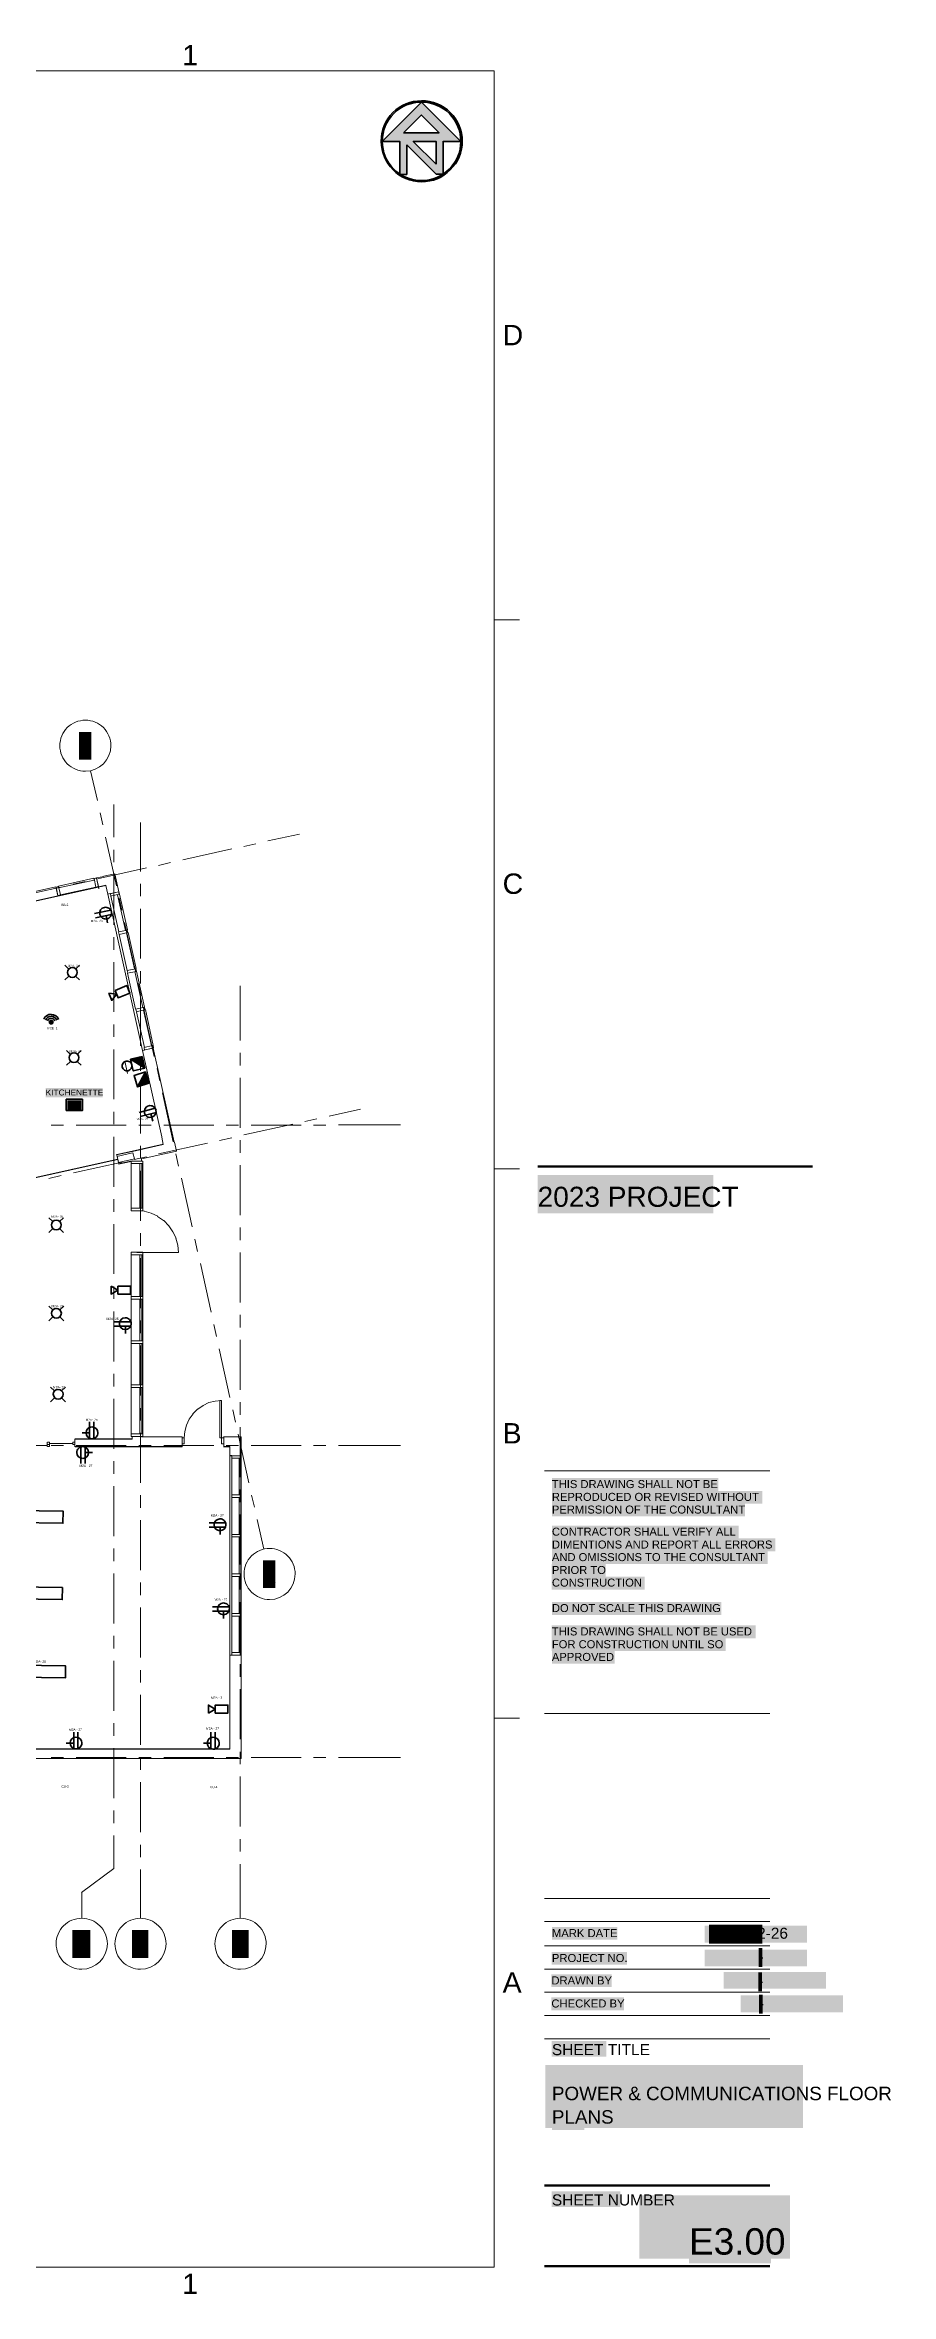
# Model space of a CAD drawing. Header units: millimetres. Extents: x 0.7 to 36.3, y 0.7 to 47.9.
# Drawn here: x 27.87 to 36.33, y 0.74 to 23.25 of the extents above; entities that cross this region are included whole.
import ezdxf

# ---------------------------------------------------------------- set-up
doc = ezdxf.new("R2010")
doc.units = ezdxf.units.MM
doc.header["$LTSCALE"] = 0.007
doc.layers.add('PDF2_Geometry', color=7, linetype='Continuous')
doc.layers.add('PDF_Text', color=7, linetype='Continuous')
for name, color, linetype, true_color in [('PDF2_Solid Fills', 7, 'Continuous', 0x7f7f7f), ('PDF_Geometry', 7, 'Continuous', 0x777777), ('PDF_Solid Fills', 7, 'Continuous', 0xffffff)]:
    doc.layers.add(name, color=color, linetype=linetype, true_color=true_color)
doc.styles.add('PDF Arial', font='arial.ttf')
doc.styles.add('PDF GillSansMT', font='arial.ttf')
doc.styles.add('PDF GillSansMTCondensed', font='arial.ttf')

msp = doc.modelspace()

# ---------------------------------------------------------------- hatches: boundary and pattern name
at = {"layer": 'PDF2_Solid Fills', "transparency": 33554559}
for points in [[(28.866, 13.011), (28.726, 13.099), (28.84, 13.125)], [(28.87, 12.971), (28.794, 12.825), (28.795, 12.823), (28.908, 12.859)]]:
    msp.add_hatch(color=256, dxfattribs=at).paths.add_polyline_path(points)
at = {"layer": 'PDF_Solid Fills', "true_color": 0x7f7f7f, "transparency": 33554559}
h = msp.add_hatch(color=8, dxfattribs=at)
h.paths.add_polyline_path([(32.024, 22.289), (32.025, 22.288), (32.025, 22.288), (32.025, 22.289)])
h.paths.add_polyline_path([(31.245, 22.288), (31.245, 22.289), (31.249, 22.291), (31.254, 22.292), (31.257, 22.294), (31.262, 22.296), (31.265, 22.297), (31.27, 22.299), (31.277, 22.302), (31.282, 22.304), (31.285, 22.306), (31.29, 22.307), (31.294, 22.309), (31.299, 22.311), (31.305, 22.314), (31.31, 22.316), (31.314, 22.317), (31.319, 22.319), (31.322, 22.321), (31.327, 22.322), (31.334, 22.326), (31.339, 22.327), (31.342, 22.329), (31.347, 22.331), (31.35, 22.332), (31.355, 22.334), (31.359, 22.336), (31.364, 22.337), (31.37, 22.341), (31.375, 22.342), (31.379, 22.344), (31.384, 22.346), (31.387, 22.347), (31.392, 22.349), (31.399, 22.352), (31.404, 22.354), (31.407, 22.356), (31.412, 22.357), (31.415, 22.359), (31.42, 22.361), (31.427, 22.364), (31.432, 22.366), (31.435, 22.367), (31.44, 22.369), (31.444, 22.371), (31.449, 22.372), (31.455, 22.376), (31.632, 22.552), (31.635, 22.552), (31.812, 22.376), (31.817, 22.374), (31.82, 22.372), (31.825, 22.371), (31.829, 22.369), (31.834, 22.367), (31.837, 22.366), (31.842, 22.364), (31.849, 22.361), (31.854, 22.359), (31.857, 22.357), (31.862, 22.356), (31.865, 22.354), (31.87, 22.352), (31.877, 22.349), (31.882, 22.347), (31.885, 22.346), (31.89, 22.344), (31.894, 22.342), (31.899, 22.341), (31.905, 22.337), (31.91, 22.336), (31.914, 22.334), (31.919, 22.332), (31.922, 22.331), (31.927, 22.329), (31.93, 22.327), (31.935, 22.326), (31.942, 22.322), (31.947, 22.321), (31.95, 22.319), (31.955, 22.317), (31.959, 22.316), (31.964, 22.314), (31.97, 22.311), (31.975, 22.309), (31.979, 22.307), (31.984, 22.306), (31.987, 22.304), (31.992, 22.302), (31.999, 22.299), (32.004, 22.297), (32.007, 22.296), (32.012, 22.294), (32.015, 22.292), (32.02, 22.291), (32.024, 22.289), (32.024, 22.291), (31.635, 22.679), (31.632, 22.679), (31.243, 22.29), (31.243, 22.289), (31.244, 22.288)])
for points in [[(31.245, 22.289), (31.243, 22.288), (31.243, 22.287), (31.28, 22.287), (32.027, 22.287), (32.027, 22.287), (32.02, 22.291), (32.015, 22.292), (32.012, 22.294), (32.007, 22.296), (32.004, 22.297), (31.999, 22.299), (31.992, 22.302), (31.987, 22.304), (31.984, 22.306), (31.979, 22.307), (31.975, 22.309), (31.97, 22.311), (31.964, 22.314), (31.959, 22.316), (31.955, 22.317), (31.95, 22.319), (31.947, 22.321), (31.942, 22.322), (31.935, 22.326), (31.93, 22.327), (31.927, 22.329), (31.922, 22.331), (31.919, 22.332), (31.914, 22.334), (31.91, 22.336), (31.905, 22.337), (31.899, 22.341), (31.894, 22.342), (31.89, 22.344), (31.885, 22.346), (31.882, 22.347), (31.877, 22.349), (31.87, 22.352), (31.865, 22.354), (31.862, 22.356), (31.857, 22.357), (31.854, 22.359), (31.849, 22.361), (31.842, 22.364), (31.837, 22.366), (31.834, 22.367), (31.829, 22.369), (31.825, 22.371), (31.82, 22.372), (31.817, 22.374), (31.452, 22.374), (31.449, 22.372), (31.444, 22.371), (31.44, 22.369), (31.435, 22.367), (31.432, 22.366), (31.427, 22.364), (31.42, 22.361), (31.415, 22.359), (31.412, 22.357), (31.407, 22.356), (31.404, 22.354), (31.399, 22.352), (31.392, 22.349), (31.387, 22.347), (31.384, 22.346), (31.379, 22.344), (31.375, 22.342), (31.37, 22.341), (31.364, 22.337), (31.359, 22.336), (31.355, 22.334), (31.35, 22.332), (31.347, 22.331), (31.342, 22.329), (31.339, 22.327), (31.334, 22.326), (31.327, 22.322), (31.322, 22.321), (31.319, 22.319), (31.314, 22.317), (31.31, 22.316), (31.305, 22.314), (31.299, 22.311), (31.294, 22.309), (31.29, 22.307), (31.285, 22.306), (31.282, 22.304), (31.277, 22.302), (31.27, 22.299), (31.265, 22.297), (31.262, 22.296), (31.257, 22.294), (31.254, 22.292), (31.249, 22.291)], [(31.554, 22.286), (31.42, 22.286), (31.42, 21.959), (31.487, 21.959), (31.487, 22.251), (31.489, 22.251), (31.78, 21.959), (31.85, 21.959), (31.85, 22.286), (31.78, 22.286), (31.779, 22.059), (31.779, 22.061)]]:
    msp.add_hatch(color=8, dxfattribs=at).paths.add_polyline_path(points)
at = {"layer": 'PDF_Solid Fills', "transparency": 33554559}
msp.add_hatch(color=7, dxfattribs=at).paths.add_polyline_path([(27.947, 13.479), (27.939, 13.487), (27.92, 13.487), (27.912, 13.477), (27.915, 13.46), (27.934, 13.455), (27.945, 13.462)])

# ---------------------------------------------------------------- linework, layer by layer
at = {"layer": 'PDF2_Geometry', "lineweight": 35}
for points in [[(28.364, 14.558), (28.526, 14.592)], [(28.373, 14.516), (28.534, 14.549)], [(28.495, 14.466), (28.48, 14.538)], [(28.724, 13.099), (28.866, 13.01), (28.751, 12.983), (28.724, 13.099), (28.84, 13.125), (28.866, 13.01)], [(28.795, 12.823), (28.872, 12.972), (28.759, 12.936), (28.795, 12.823), (28.908, 12.859), (28.872, 12.972)], [(28.81, 12.567), (28.97, 12.608)], [(28.821, 12.525), (28.981, 12.566)], [(28.946, 12.481), (28.928, 12.552)], [(28.563, 10.471), (28.727, 10.471)], [(28.563, 10.428), (28.727, 10.428)], [(28.672, 10.355), (28.672, 10.428)], [(28.314, 9.469), (28.314, 9.304)], [(28.357, 9.469), (28.357, 9.304)], [(28.24, 9.359), (28.314, 9.359)], [(28.225, 9.054), (28.225, 9.219)], [(28.269, 9.054), (28.269, 9.219)], [(28.342, 9.164), (28.269, 9.164)], [(29.511, 8.458), (29.676, 8.458)], [(29.511, 8.415), (29.676, 8.415)], [(29.621, 8.342), (29.621, 8.415)], [(29.545, 7.617), (29.71, 7.617)], [(29.545, 7.574), (29.71, 7.574)], [(29.655, 7.5), (29.655, 7.574)], [(28.155, 6.363), (28.155, 6.198)], [(28.198, 6.363), (28.198, 6.198)], [(29.527, 6.362), (29.527, 6.197)], [(29.571, 6.362), (29.571, 6.197)], [(28.081, 6.253), (28.155, 6.253)], [(29.454, 6.252), (29.527, 6.252)]]:
    msp.add_lwpolyline(points, dxfattribs=at)
for points in [[(28.506, 13.762), (28.584, 13.751), (28.536, 13.688)], [(28.569, 13.788), (28.599, 13.714), (28.717, 13.762), (28.686, 13.836)], [(28.84, 13.125), (28.866, 13.01), (28.724, 13.099)], [(28.908, 12.859), (28.872, 12.972), (28.795, 12.823)], [(28.53, 10.829), (28.598, 10.789), (28.53, 10.749)], [(28.598, 10.829), (28.598, 10.749), (28.725, 10.749), (28.725, 10.829)], [(27.57, 8.581), (28.05, 8.574), (28.048, 8.454), (27.568, 8.461)], [(27.563, 7.819), (28.043, 7.811), (28.041, 7.691), (27.561, 7.699)], [(27.594, 7.034), (28.074, 7.026), (28.072, 6.906), (27.592, 6.914)], [(29.504, 6.554), (29.572, 6.594), (29.504, 6.634)], [(29.572, 6.554), (29.572, 6.634), (29.699, 6.634), (29.699, 6.554)]]:
    msp.add_lwpolyline(points, close=True, dxfattribs=at)
for centre, radius, start, end in [((28.474, 14.561), 0.0597, 11.3597, 101.8392), ((28.69, 13.033), 0.0484, 12.9391, 102.8569), ((28.921, 12.575), 0.0597, 14.2243, 104.7038), ((28.671, 10.451), 0.0597, 359.7603, 90.2397), ((28.337, 9.36), 0.0597, 269.7238, 0.2032), ((28.245, 9.162), 0.0597, 89.7603, 180.2397), ((29.619, 8.439), 0.0597, 359.7603, 90.2397), ((29.654, 7.597), 0.0597, 359.7603, 90.2397), ((28.178, 6.255), 0.0597, 269.7603, 0.2397), ((29.551, 6.253), 0.0597, 269.7603, 0.2397)]:
    msp.add_arc(centre, radius, start, end, dxfattribs=at)
for points in [[(28.417, 14.549), (28.41, 14.581), (28.429, 14.613), (28.462, 14.619)], [(28.486, 14.503), (28.453, 14.497), (28.424, 14.516), (28.417, 14.549)], [(28.533, 14.573), (28.54, 14.54), (28.519, 14.51), (28.486, 14.503)], [(28.679, 13.08), (28.653, 13.074), (28.635, 13.047), (28.641, 13.021)], [(28.641, 13.021), (28.647, 12.995), (28.675, 12.978), (28.701, 12.984)], [(28.701, 12.984), (28.727, 12.99), (28.743, 13.017), (28.737, 13.043)], [(28.864, 12.56), (28.856, 12.592), (28.873, 12.624), (28.905, 12.632)], [(28.935, 12.518), (28.903, 12.509), (28.872, 12.527), (28.864, 12.56)], [(28.978, 12.589), (28.987, 12.557), (28.967, 12.526), (28.935, 12.518)], [(28.612, 10.451), (28.612, 10.485), (28.637, 10.511), (28.671, 10.511)], [(28.671, 10.393), (28.637, 10.393), (28.612, 10.418), (28.612, 10.451)], [(28.731, 10.451), (28.731, 10.418), (28.704, 10.393), (28.671, 10.393)], [(28.279, 9.36), (28.279, 9.394), (28.304, 9.419), (28.337, 9.419)], [(28.337, 9.3), (28.304, 9.3), (28.279, 9.327), (28.279, 9.36)], [(28.337, 9.419), (28.37, 9.419), (28.397, 9.394), (28.397, 9.36)], [(28.245, 9.104), (28.212, 9.104), (28.185, 9.129), (28.185, 9.162)], [(28.245, 9.222), (28.279, 9.222), (28.304, 9.195), (28.304, 9.162)], [(28.304, 9.162), (28.304, 9.129), (28.279, 9.104), (28.245, 9.104)], [(29.561, 8.438), (29.561, 8.472), (29.586, 8.498), (29.619, 8.498)], [(29.619, 8.38), (29.586, 8.38), (29.561, 8.405), (29.561, 8.438)], [(29.679, 8.438), (29.679, 8.405), (29.652, 8.38), (29.619, 8.38)], [(29.595, 7.597), (29.595, 7.63), (29.62, 7.657), (29.653, 7.657)], [(29.653, 7.539), (29.62, 7.539), (29.595, 7.564), (29.595, 7.597)], [(29.713, 7.597), (29.713, 7.564), (29.687, 7.539), (29.653, 7.539)], [(28.12, 6.255), (28.12, 6.288), (28.145, 6.313), (28.178, 6.313)], [(28.178, 6.313), (28.211, 6.313), (28.238, 6.288), (28.238, 6.255)], [(29.492, 6.254), (29.492, 6.287), (29.517, 6.312), (29.551, 6.312)], [(29.551, 6.312), (29.584, 6.312), (29.611, 6.287), (29.611, 6.254)], [(28.178, 6.195), (28.145, 6.195), (28.12, 6.222), (28.12, 6.255)], [(29.551, 6.194), (29.517, 6.194), (29.492, 6.22), (29.492, 6.254)]]:
    msp.add_open_spline(points, degree=3, dxfattribs=at)
at = {"layer": 'PDF_Geometry', "color": 7, "lineweight": 9}
msp.add_lwpolyline([(32.364, 1.008), (1.135, 1.008), (32.364, 1.008), (32.364, 22.993), (1.135, 22.993), (32.364, 22.993)], close=True, dxfattribs=at)
at = {"layer": 'PDF_Geometry', "color": 7, "lineweight": 35}
msp.add_lwpolyline([(31.636, 22.693, 0.415231), (31.232, 22.288, 0.413591), (31.636, 21.883, 0.414321), (32.043, 22.288, 0.415958)], format="xyb", close=True, dxfattribs=at)
msp.add_lwpolyline([(31.243, 22.287, 0.414626), (31.636, 21.894, 0.413127), (32.029, 22.287, 0.41471), (31.636, 22.68), (31.243, 22.287, -0.416207), (31.636, 22.681), (32.029, 22.287), (31.853, 22.287)], format="xyb", dxfattribs=at)
for points in [[(31.455, 22.374), (31.812, 22.374), (31.633, 22.552)], [(31.636, 22.554), (31.457, 22.375)], [(31.783, 21.959), (31.853, 21.959), (31.853, 22.288)], [(31.241, 22.286), (31.418, 22.286), (31.418, 21.958)], [(31.417, 21.957), (31.487, 21.957), (31.487, 22.251)], [(31.487, 22.251), (31.781, 21.958)], [(28.08, 12.698), (28.243, 12.698), (28.243, 12.585), (28.08, 12.585)], [(28.081, 12.585), (28.081, 12.699)]]:
    msp.add_lwpolyline(points, dxfattribs=at)
msp.add_lwpolyline([(31.781, 22.058), (31.552, 22.286), (31.781, 22.286)], close=True, dxfattribs=at)
at = {"layer": 'PDF_Geometry', "color": 7, "lineweight": 9}
for points in [[(32.367, 17.498), (32.617, 17.498)], [(32.367, 12.002), (32.617, 12.002)], [(32.865, 8.978), (35.121, 8.978)], [(32.865, 6.55), (35.121, 6.55)], [(32.367, 6.505), (32.617, 6.505)], [(32.865, 4.698), (35.121, 4.698)], [(32.865, 4.467), (35.121, 4.467)], [(32.865, 4.223), (35.121, 4.223)], [(32.865, 3.992), (35.121, 3.992)], [(32.865, 3.76), (35.121, 3.76)], [(32.865, 3.528), (35.121, 3.528)], [(32.866, 3.293), (35.121, 3.293)]]:
    msp.add_lwpolyline(points, dxfattribs=at)
at = {"layer": 'PDF_Geometry', "lineweight": 9}
for points in [[(28.272, 16.493, 0.416799), (28.017, 16.238, 0.415452), (28.272, 15.982, 0.412883), (28.527, 16.238, 0.414227)], [(30.115, 8.202, 0.416658), (29.86, 7.947, 0.415315), (30.115, 7.69, 0.414084), (30.371, 7.947, 0.415408)], [(28.235, 4.5, 0.416782), (27.98, 4.245, 0.414331), (28.235, 3.99, 0.412791), (28.492, 4.245, 0.415241)], [(28.823, 4.5, 0.416707), (28.568, 4.245, 0.414243), (28.823, 3.99, 0.412789), (29.079, 4.245, 0.415251)], [(29.824, 4.5, 0.416711), (29.569, 4.245, 0.414283), (29.824, 3.99, 0.412927), (30.081, 4.245, 0.415352)]]:
    msp.add_lwpolyline(points, format="xyb", close=True, dxfattribs=at)
for points in [[(28.392, 15.688), (28.325, 15.986)], [(28.447, 15.444), (28.42, 15.567)], [(28.558, 15.321), (28.558, 15.65)], [(28.582, 14.835), (28.474, 15.322)], [(28.824, 14.98), (28.824, 15.469)], [(30.099, 15.285), (30.413, 15.353)], [(28.558, 15.071), (28.558, 15.196)], [(29.247, 15.095), (29.736, 15.204)], [(29.856, 15.23), (29.977, 15.256)], [(28.149, 14.851), (28.271, 14.878)], [(28.36, 14.909), (28.385, 14.914), (28.385, 14.913)], [(28.394, 14.905), (28.882, 15.014)], [(28.558, 14.446), (28.558, 14.946)], [(29.003, 15.04), (29.124, 15.068)], [(26.206, 14.336), (28.478, 14.841), (28.478, 14.839), (26.206, 14.334), (28.478, 14.839)], [(28.478, 14.837), (26.208, 14.334)], [(27.539, 14.714), (28.026, 14.823)], [(27.976, 14.823), (28.002, 14.828)], [(27.977, 14.821), (27.976, 14.823)], [(28.402, 14.828), (28.402, 14.823), (27.996, 14.733)], [(27.998, 14.734), (27.998, 14.739)], [(28.495, 14.752), (28.52, 14.757)], [(28.844, 13.187), (28.496, 14.752)], [(28.603, 14.775), (28.606, 14.776)], [(28.608, 14.777), (28.613, 14.751)], [(28.637, 14.59), (28.61, 14.712)], [(28.824, 14.73), (28.824, 14.855)], [(28.772, 13.98), (28.663, 14.468)], [(28.824, 14.107), (28.824, 14.605)], [(28.558, 14.196), (28.558, 14.321)], [(28.691, 14.391), (28.696, 14.366)], [(28.558, 13.573), (28.558, 14.071)], [(28.776, 14.006), (28.782, 13.981)], [(28.824, 13.857), (28.824, 13.982)], [(28.827, 13.737), (28.8, 13.859)], [(29.822, 13.288), (29.822, 13.833)], [(28.824, 13.232), (28.824, 13.732)], [(28.962, 13.127), (28.853, 13.615)], [(28.864, 13.62), (28.869, 13.595)], [(28.558, 13.323), (28.558, 13.448)], [(28.558, 12.698), (28.558, 13.198)], [(28.695, 12.957), (28.667, 13.079)], [(28.824, 12.982), (28.824, 13.107)], [(28.865, 13.191), (28.842, 13.186)], [(28.95, 13.237), (28.955, 13.212), (28.953, 13.211)], [(29.822, 13.038), (29.822, 13.163)], [(28.824, 12.357), (28.824, 12.857)], [(29.017, 12.884), (28.989, 13.005)], [(29.822, 12.414), (29.822, 12.913)], [(29.152, 12.273), (29.043, 12.762)], [(27.93, 12.439), (28.053, 12.439)], [(28.179, 12.439), (28.679, 12.439)], [(28.558, 12.448), (28.558, 12.573)], [(28.806, 12.44), (28.931, 12.44)], [(29.056, 12.44), (29.556, 12.44)], [(29.68, 12.44), (29.805, 12.44)], [(29.859, 12.342), (30.347, 12.45)], [(29.93, 12.44), (30.43, 12.44)], [(30.467, 12.476), (30.589, 12.503)], [(30.554, 12.44), (30.679, 12.44)], [(30.711, 12.53), (31.024, 12.6)], [(30.805, 12.441), (31.425, 12.441)], [(28.558, 11.823), (28.558, 12.323)], [(28.584, 12.141), (28.741, 12.176)], [(28.586, 12.145), (28.741, 12.179)], [(29.052, 12.248), (28.74, 12.178)], [(28.741, 12.178), (28.741, 12.178)], [(28.741, 12.178), (28.741, 12.178)], [(28.741, 12.178), (28.741, 12.178)], [(28.741, 12.178), (28.741, 12.178)], [(28.741, 12.178), (28.741, 12.178)], [(28.741, 12.178), (28.741, 12.178)], [(28.741, 12.178), (28.741, 12.178)], [(28.741, 12.178), (28.741, 12.178)], [(29.052, 12.247), (28.742, 12.178), (29.052, 12.247), (29.052, 12.245), (28.742, 12.177)], [(28.824, 12.107), (28.824, 12.232)], [(29.005, 12.152), (29.494, 12.26)], [(29.614, 12.286), (29.736, 12.313)], [(29.822, 12.164), (29.822, 12.289)], [(27.907, 11.906), (28.029, 11.935)], [(28.152, 11.962), (28.641, 12.07)], [(28.585, 12.142), (28.585, 12.143), (28.585, 12.145)], [(28.585, 12.143), (28.585, 12.143)], [(28.585, 12.143), (28.585, 12.143)], [(28.585, 12.143), (28.585, 12.143)], [(28.585, 12.143), (28.585, 12.143)], [(28.585, 12.143), (28.585, 12.143)], [(28.596, 12.097), (28.596, 12.097)], [(28.596, 12.097), (28.596, 12.097)], [(28.605, 12.052), (28.73, 12.08)], [(28.605, 12.049), (28.73, 12.077)], [(28.606, 12.049), (28.606, 12.05), (28.606, 12.052)], [(28.606, 12.05), (28.606, 12.05)], [(28.606, 12.05), (28.606, 12.05)], [(28.606, 12.05), (28.606, 12.05)], [(28.606, 12.05), (28.606, 12.05)], [(28.606, 12.05), (28.606, 12.05)], [(28.741, 12.08), (28.739, 12.08), (28.741, 12.081), (28.729, 12.08)], [(28.741, 12.082), (28.741, 12.08), (28.737, 12.08), (28.741, 12.08)], [(28.741, 12.08), (28.741, 12.08)], [(28.741, 12.08), (28.741, 12.08)], [(28.741, 12.08), (28.741, 12.08)], [(28.741, 12.08), (28.741, 12.08)], [(28.761, 12.096), (28.882, 12.123)], [(28.824, 11.483), (28.824, 11.982)], [(28.848, 11.609), (28.848, 12.054), (28.848, 11.609), (28.838, 11.609)], [(29.204, 12.029), (29.177, 12.151)], [(29.822, 11.539), (29.822, 12.039)], [(29.342, 11.42), (29.233, 11.908)], [(28.558, 11.573), (28.558, 11.698)], [(28.817, 11.608), (28.728, 11.608)], [(28.79, 11.582), (28.862, 11.577)], [(28.861, 11.577), (28.931, 11.557)], [(28.93, 11.557), (28.996, 11.527)], [(28.995, 11.526), (29.055, 11.484)], [(29.057, 11.485), (29.107, 11.433)], [(28.558, 10.95), (28.558, 11.448)], [(28.824, 11.233), (28.824, 11.358)], [(29.107, 11.433), (29.148, 11.373)], [(29.148, 11.373), (29.179, 11.308)], [(29.178, 11.308), (29.197, 11.238)], [(29.394, 11.176), (29.367, 11.298)], [(29.822, 11.289), (29.822, 11.414)], [(28.787, 11.166), (29.204, 11.166), (29.197, 11.238)], [(28.824, 10.608), (28.824, 11.108)], [(29.532, 10.567), (29.423, 11.055)], [(29.822, 10.665), (29.822, 11.165)], [(28.558, 10.7), (28.558, 10.825)], [(28.558, 10.075), (28.558, 10.575)], [(28.824, 10.358), (28.824, 10.483)], [(29.584, 10.323), (29.557, 10.445)], [(29.822, 10.415), (29.822, 10.54)], [(28.824, 9.733), (28.824, 10.233)], [(29.718, 9.713), (29.61, 10.199)], [(29.822, 9.791), (29.822, 10.29)], [(28.558, 9.825), (28.558, 9.95)], [(28.558, 9.2), (28.558, 9.7)], [(29.57, 9.678), (29.635, 9.683)], [(28.824, 9.483), (28.824, 9.608)], [(29.284, 9.437), (29.311, 9.497)], [(29.31, 9.497), (29.349, 9.55)], [(29.347, 9.55), (29.394, 9.596)], [(29.396, 9.597), (29.449, 9.634)], [(29.449, 9.634), (29.508, 9.662)], [(29.507, 9.662), (29.57, 9.678)], [(29.774, 9.468), (29.747, 9.591)], [(29.822, 9.541), (29.822, 9.666)], [(27.93, 9.233), (28.053, 9.233)], [(28.167, 9.296), (28.167, 9.298), (28.167, 9.3)], [(28.167, 9.3), (28.167, 9.3)], [(28.167, 9.3), (28.167, 9.3)], [(28.167, 9.298), (28.167, 9.298)], [(28.167, 9.298), (28.167, 9.298)], [(28.167, 9.298), (28.167, 9.298)], [(28.185, 9.3), (28.17, 9.3)], [(28.185, 9.299), (28.17, 9.299)], [(28.185, 9.297), (28.17, 9.297)], [(28.179, 9.233), (28.679, 9.233)], [(28.741, 9.3), (28.183, 9.3)], [(28.741, 9.296), (28.183, 9.296)], [(28.737, 9.32), (28.737, 9.323)], [(28.737, 9.32), (28.737, 9.32)], [(28.741, 9.324), (28.741, 9.32), (28.741, 9.324), (28.741, 9.32), (28.739, 9.32)], [(28.739, 9.323), (28.741, 9.323), (28.741, 9.32), (28.739, 9.32)], [(28.741, 9.32), (28.741, 9.32)], [(28.741, 9.32), (28.741, 9.32)], [(28.741, 9.32), (28.741, 9.32)], [(28.741, 9.32), (28.741, 9.32)], [(28.806, 9.234), (28.931, 9.234)], [(28.824, 8.86), (28.824, 9.36)], [(29.056, 9.234), (29.556, 9.234)], [(29.259, 9.308), (29.266, 9.373)], [(29.266, 9.373), (29.283, 9.437)], [(29.68, 9.233), (29.805, 9.233)], [(29.908, 8.86), (29.8, 9.346)], [(29.822, 8.916), (29.822, 9.416)], [(29.93, 9.233), (30.43, 9.233)], [(30.554, 9.233), (30.679, 9.233)], [(30.805, 9.234), (31.425, 9.234)], [(28.167, 9.22), (28.167, 9.221), (28.167, 9.223)], [(28.167, 9.221), (28.167, 9.221)], [(28.167, 9.221), (28.167, 9.221)], [(28.167, 9.221), (28.167, 9.221)], [(28.167, 9.221), (28.167, 9.221)], [(28.167, 9.221), (28.167, 9.221)], [(28.185, 9.224), (28.17, 9.224)], [(28.185, 9.222), (28.17, 9.222)], [(28.185, 9.22), (28.17, 9.22)], [(28.741, 9.223), (28.183, 9.223)], [(28.741, 9.22), (28.183, 9.22)], [(28.558, 8.95), (28.558, 9.075)], [(28.743, 9.224), (29.242, 9.224), (29.242, 9.222), (29.242, 9.221), (28.743, 9.221)], [(29.242, 9.222), (29.242, 9.222)], [(29.242, 9.222), (29.242, 9.222)], [(29.242, 9.222), (29.242, 9.222)], [(29.242, 9.222), (29.242, 9.222)], [(29.242, 9.222), (29.242, 9.222)], [(29.655, 9.223), (29.718, 9.223), (29.718, 9.221), (29.655, 9.221), (29.718, 9.221)], [(29.655, 9.219), (29.718, 9.219)], [(29.656, 9.22), (29.656, 9.222), (29.656, 9.223)], [(29.656, 9.222), (29.656, 9.222)], [(29.656, 9.222), (29.656, 9.222)], [(29.656, 9.222), (29.656, 9.222)], [(29.656, 9.222), (29.656, 9.222)], [(29.656, 9.222), (29.656, 9.222)], [(29.718, 7.133), (29.718, 9.131)], [(29.721, 9.132), (29.739, 9.132)], [(29.822, 9.131), (29.832, 9.131), (29.832, 7.133), (29.822, 7.133)], [(28.558, 8.326), (28.558, 8.825)], [(29.822, 8.666), (29.822, 8.791)], [(28.824, 8.61), (28.824, 8.735)], [(29.964, 8.615), (29.935, 8.736)], [(28.824, 7.985), (28.824, 8.485)], [(29.822, 8.041), (29.822, 8.541)], [(30.057, 8.195), (29.99, 8.493)], [(28.558, 8.076), (28.558, 8.201)], [(28.558, 7.452), (28.558, 7.951)], [(29.822, 7.791), (29.822, 7.916)], [(28.824, 7.735), (28.824, 7.86)], [(29.822, 7.168), (29.822, 7.666)], [(28.824, 7.11), (28.824, 7.61)], [(28.558, 7.201), (28.558, 7.327)], [(28.558, 6.577), (28.558, 7.077)], [(28.824, 6.862), (28.824, 6.985)], [(29.739, 7.134), (29.721, 7.134)], [(29.822, 6.918), (29.822, 7.043)], [(29.822, 6.293), (29.822, 6.793)], [(28.824, 6.237), (28.824, 6.737)], [(28.558, 6.327), (28.558, 6.452)], [(29.718, 6.195), (24.742, 6.195)], [(29.718, 6.193), (24.742, 6.193)], [(27.93, 6.11), (28.053, 6.11)], [(28.179, 6.11), (28.679, 6.11)], [(28.558, 5.703), (28.558, 6.202)], [(28.806, 6.11), (28.931, 6.11)], [(28.824, 5.987), (28.824, 6.112)], [(29.056, 6.11), (29.556, 6.11)], [(29.68, 6.11), (29.805, 6.11)], [(29.718, 6.193), (29.718, 6.193)], [(29.822, 6.043), (29.822, 6.168)], [(29.93, 6.11), (30.43, 6.11)], [(30.554, 6.11), (30.679, 6.11)], [(30.805, 6.11), (31.425, 6.11)], [(28.824, 5.362), (28.824, 5.862)], [(29.822, 5.418), (29.822, 5.918)], [(28.558, 5.453), (28.558, 5.578)], [(28.234, 4.758), (28.558, 5), (28.558, 5.328)], [(28.824, 5.112), (28.824, 5.237)], [(29.822, 5.168), (29.822, 5.293)], [(28.824, 4.5), (28.824, 4.987)], [(29.822, 4.5), (29.822, 5.043)], [(28.236, 4.759), (28.236, 4.5)]]:
    msp.add_lwpolyline(points, dxfattribs=at)
at = {"layer": 'PDF_Geometry', "lineweight": 13}
for points in [[(28.357, 14.912), (28.002, 14.832)], [(28.004, 14.815), (28.361, 14.893), (28.356, 14.911)], [(28.002, 14.832), (28.005, 14.815)], [(28.595, 14.746), (28.675, 14.388)], [(28.616, 14.752), (28.598, 14.747)], [(28.676, 14.388), (28.692, 14.393), (28.614, 14.751)], [(28.699, 14.368), (28.681, 14.363)], [(28.682, 14.363), (28.762, 14.003)], [(28.76, 14.003), (28.779, 14.006), (28.699, 14.368)], [(28.768, 13.978), (28.848, 13.616)], [(28.786, 13.982), (28.769, 13.979)], [(28.848, 13.617), (28.865, 13.62), (28.785, 13.982)], [(28.872, 13.595), (28.854, 13.592)], [(28.854, 13.592), (28.934, 13.234)], [(28.935, 13.234), (28.951, 13.237), (28.873, 13.596)], [(28.744, 12.161), (28.588, 12.126)], [(28.603, 12.067), (28.762, 12.102), (28.747, 12.162)], [(28.589, 12.127), (28.603, 12.067)], [(28.596, 12.097), (28.596, 12.097)], [(28.817, 11.608), (28.817, 11.628), (28.817, 12.053)], [(28.819, 12.054), (28.838, 12.054), (28.838, 11.632), (28.838, 11.609), (28.819, 11.609)], [(28.817, 11.139), (28.817, 10.723)], [(28.819, 10.724), (28.838, 10.724), (28.838, 11.14), (28.819, 11.14)], [(28.817, 10.696), (28.817, 10.281)], [(28.819, 10.282), (28.838, 10.282), (28.838, 10.697), (28.819, 10.697)], [(28.817, 10.254), (28.817, 9.839)], [(28.819, 9.84), (28.838, 9.84), (28.838, 10.255), (28.819, 10.255)], [(28.817, 9.813), (28.817, 9.349)], [(28.819, 9.35), (28.838, 9.35), (28.838, 9.814), (28.819, 9.814)], [(29.635, 9.308), (29.635, 9.683), (29.617, 9.683)], [(29.618, 9.684), (29.618, 9.309)], [(27.656, 9.233), (27.891, 9.233)], [(27.891, 9.223), (27.891, 9.243), (27.891, 9.265)], [(27.892, 9.223), (27.912, 9.223), (27.912, 9.243), (27.892, 9.243), (27.912, 9.243), (27.912, 9.265), (27.892, 9.265)], [(27.912, 9.253), (28.147, 9.253)], [(28.146, 9.243), (28.167, 9.243), (28.167, 9.265), (28.146, 9.265)], [(28.147, 9.243), (28.147, 9.265)], [(29.239, 9.25), (29.259, 9.25), (29.259, 9.308), (29.239, 9.308)], [(29.242, 9.309), (29.242, 9.251)], [(29.617, 9.308), (29.635, 9.308), (29.635, 9.25)], [(29.635, 9.25), (29.656, 9.25), (29.656, 9.308), (29.635, 9.308)]]:
    msp.add_lwpolyline(points, dxfattribs=at)
at = {"layer": 'PDF_Geometry', "lineweight": 18}
for points in [[(28.385, 14.913), (28.36, 14.908)], [(28.36, 14.907), (28.378, 14.822)], [(28.376, 14.821), (28.402, 14.828), (28.382, 14.911)], [(28.402, 14.823), (28.382, 14.913)], [(28.458, 14.93), (28.384, 14.914)], [(28.458, 14.931), (28.568, 14.956)], [(28.566, 14.955), (28.606, 14.776), (28.494, 14.751)], [(26.091, 14.404), (27.977, 14.824)], [(26.206, 14.336), (27.998, 14.734), (27.978, 14.824)], [(28.005, 14.828), (27.98, 14.823)], [(27.98, 14.822), (27.998, 14.739)], [(27.997, 14.739), (28.022, 14.744), (28.004, 14.827)], [(28.478, 14.841), (28.405, 14.824)], [(28.496, 14.752), (28.477, 14.84)], [(28.603, 14.775), (28.519, 14.756)], [(28.522, 14.757), (28.527, 14.733)], [(28.525, 14.731), (28.61, 14.75), (28.603, 14.775)], [(28.605, 14.373), (28.61, 14.348)], [(28.689, 14.392), (28.606, 14.374)], [(28.611, 14.349), (28.696, 14.367), (28.689, 14.392)], [(28.689, 13.986), (28.696, 13.961)], [(28.775, 14.005), (28.69, 13.987)], [(28.695, 13.961), (28.779, 13.979), (28.774, 14.004)], [(28.777, 13.602), (28.782, 13.575)], [(28.862, 13.621), (28.778, 13.602)], [(28.78, 13.574), (28.865, 13.594), (28.858, 13.619)], [(28.845, 13.187), (28.955, 13.212)], [(28.845, 13.187), (29.038, 12.321)], [(28.86, 13.216), (28.865, 13.191)], [(28.945, 13.236), (28.861, 13.216)], [(28.866, 13.192), (28.951, 13.21), (28.945, 13.237)], [(29.162, 12.27), (28.952, 13.211)], [(28.741, 12.176), (28.584, 12.141)], [(28.742, 12.177), (29.052, 12.245), (29.037, 12.32)], [(28.833, 12.101), (29.169, 12.176)], [(29.163, 12.27), (29.183, 12.18), (29.17, 12.177)], [(28.606, 12.052), (28.586, 12.142)], [(28.604, 12.051), (28.741, 12.081), (28.741, 12.08)], [(28.73, 12.08), (28.73, 12.054)], [(28.731, 12.054), (28.848, 12.054), (28.848, 12.08), (28.731, 12.08)], [(28.742, 12.08), (28.834, 12.08), (28.834, 12.102)], [(28.73, 11.608), (28.73, 11.582)], [(28.731, 11.582), (28.848, 11.582), (28.848, 11.609), (28.731, 11.609)], [(28.73, 11.167), (28.73, 11.14)], [(28.731, 11.14), (28.848, 11.14), (28.848, 11.167), (28.731, 11.167)], [(28.73, 10.723), (28.73, 10.697)], [(28.731, 10.697), (28.848, 10.697), (28.848, 10.724), (28.731, 10.724)], [(28.73, 10.282), (28.73, 10.255)], [(28.731, 10.255), (28.848, 10.255), (28.848, 10.282), (28.731, 10.282)], [(28.73, 9.84), (28.73, 9.813)], [(28.731, 9.814), (28.848, 9.814), (28.848, 9.84), (28.731, 9.84)], [(28.167, 9.223), (28.167, 9.266), (28.167, 9.296)], [(28.185, 9.297), (28.17, 9.297)], [(28.183, 9.296), (28.741, 9.296), (28.741, 9.32), (28.741, 9.323)], [(28.73, 9.35), (28.73, 9.323)], [(28.731, 9.324), (28.848, 9.324), (28.848, 9.35), (28.731, 9.35)], [(28.742, 9.324), (28.834, 9.324), (28.834, 9.32)], [(28.743, 9.224), (29.242, 9.224), (29.242, 9.251)], [(29.242, 9.267), (29.242, 9.321), (28.835, 9.321)], [(29.718, 9.319), (29.655, 9.319)], [(29.656, 9.32), (29.656, 9.267)], [(29.656, 9.223), (29.656, 9.25)], [(29.719, 9.32), (29.832, 9.32), (29.832, 9.266), (29.832, 9.131), (29.719, 9.131)], [(28.17, 9.224), (28.185, 9.224)], [(28.741, 9.223), (28.183, 9.223)], [(29.718, 9.131), (29.718, 9.223), (29.655, 9.223)], [(24.742, 6.193), (29.718, 6.193), (29.718, 7.133)], [(29.719, 7.133), (29.832, 7.133), (29.832, 6.193), (29.832, 6.1), (24.743, 6.1)]]:
    msp.add_lwpolyline(points, dxfattribs=at)
at = {"layer": 'PDF_Geometry', "lineweight": 9}
for points in [[(28.378, 14.822), (28.023, 14.744)], [(28.526, 14.732), (28.606, 14.374)], [(28.609, 14.348), (28.689, 13.986)], [(28.695, 13.961), (28.775, 13.601)], [(28.782, 13.575), (28.862, 13.217)], [(28.584, 12.143), (28.741, 12.178)], [(28.741, 12.178), (28.739, 12.178)], [(27.619, 11.882), (28.596, 12.099)], [(27.621, 11.879), (28.596, 12.095)], [(28.596, 12.099), (28.596, 12.095)], [(28.605, 12.05), (28.73, 12.079)], [(28.73, 12.054), (28.73, 11.608)], [(28.73, 11.14), (28.73, 10.71)], [(28.848, 11.14), (28.848, 10.71)], [(28.73, 10.71), (28.73, 10.268)], [(28.848, 10.71), (28.848, 10.269)], [(28.73, 10.268), (28.73, 9.827)], [(28.848, 10.269), (28.848, 9.827)], [(28.73, 9.827), (28.73, 9.35)], [(28.848, 9.827), (28.848, 9.35)], [(28.17, 9.299), (28.185, 9.299)], [(28.183, 9.298), (28.741, 9.298)], [(28.17, 9.222), (28.185, 9.222)], [(28.183, 9.221), (28.741, 9.221)], [(29.242, 9.222), (28.743, 9.222)], [(29.739, 9.107), (29.739, 8.739)], [(29.739, 9.107), (29.739, 8.739)], [(29.739, 8.714), (29.739, 8.344)], [(29.739, 8.714), (29.739, 8.344)], [(29.739, 8.319), (29.739, 7.949)], [(29.739, 8.319), (29.739, 7.949)], [(29.739, 7.922), (29.739, 7.552)], [(29.739, 7.922), (29.739, 7.552)], [(29.739, 7.527), (29.739, 7.16)], [(29.739, 7.527), (29.739, 7.16)], [(24.742, 6.193), (29.718, 6.193)]]:
    msp.add_lwpolyline(points, close=True, dxfattribs=at)
at = {"layer": 'PDF_Geometry', "color": 253, "lineweight": 9, "true_color": 0xababab}
msp.add_lwpolyline([(28.404, 14.821), (28.406, 14.806)], dxfattribs=at)
at = {"layer": 'PDF_Geometry', "lineweight": 35}
for points in [[(28.066, 14.04), (28.106, 14.002)], [(28.214, 14.04), (28.174, 14.002)], [(28.066, 13.893), (28.106, 13.932)], [(28.214, 13.893), (28.174, 13.932)], [(28.083, 13.187), (28.123, 13.148)], [(28.083, 13.04), (28.123, 13.078)], [(28.231, 13.187), (28.191, 13.148)], [(28.231, 13.04), (28.191, 13.078)], [(27.905, 11.512), (27.945, 11.474)], [(28.053, 11.512), (28.013, 11.474)], [(27.905, 11.365), (27.945, 11.404)], [(28.053, 11.365), (28.013, 11.404)], [(27.907, 10.628), (27.947, 10.59)], [(28.056, 10.628), (28.016, 10.59)], [(27.907, 10.481), (27.947, 10.52)], [(28.056, 10.481), (28.016, 10.52)], [(27.924, 9.818), (27.964, 9.78)], [(27.924, 9.671), (27.964, 9.71)], [(28.072, 9.818), (28.033, 9.78)], [(28.072, 9.671), (28.033, 9.71)]]:
    msp.add_lwpolyline(points, dxfattribs=at)
msp.add_lwpolyline([(27.912, 13.47), (27.912, 13.465), (27.914, 13.46), (27.917, 13.457), (27.92, 13.455), (27.925, 13.454), (27.93, 13.452), (27.934, 13.454), (27.939, 13.455), (27.942, 13.457), (27.945, 13.46), (27.947, 13.465), (27.947, 13.47), (27.947, 13.475), (27.945, 13.479), (27.942, 13.482), (27.939, 13.485), (27.934, 13.487), (27.93, 13.487), (27.925, 13.487), (27.92, 13.485), (27.917, 13.482), (27.914, 13.479), (27.912, 13.475)], close=True, dxfattribs=at)
at = {"layer": 'PDF_Geometry', "color": 7, "lineweight": 9, "true_color": 0xfefefe}
for points in [[(27.894, 11.94), (27.894, 11.942)], [(27.929, 11.946), (27.927, 11.95)], [(27.964, 11.954), (27.964, 11.958)], [(28.002, 11.963), (28, 11.967)], [(28.036, 11.971), (28.034, 11.973)], [(28.071, 11.978), (28.071, 11.981)], [(28.109, 11.987), (28.107, 11.99)], [(28.143, 11.995), (28.141, 11.998)], [(28.178, 12.003), (28.178, 12.005)], [(28.216, 12.01), (28.214, 12.014)], [(28.25, 12.018), (28.249, 12.022)], [(28.285, 12.027), (28.285, 12.03)], [(28.323, 12.034), (28.321, 12.037)], [(28.357, 12.042), (28.356, 12.045)], [(28.392, 12.05), (28.392, 12.053)], [(28.43, 12.059), (28.428, 12.062)], [(28.464, 12.065), (28.464, 12.069)], [(28.499, 12.074), (28.499, 12.077)], [(28.534, 12.081), (28.532, 12.084)], [(28.572, 12.091), (28.572, 12.094)]]:
    msp.add_lwpolyline(points, dxfattribs=at)
at = {"layer": 'PDF_Geometry', "color": 7, "lineweight": 70}
for points in [[(32.798, 12.025), (35.546, 12.025)], [(32.866, 1.827), (35.121, 1.827)], [(32.866, 1.017), (35.121, 1.017)]]:
    msp.add_lwpolyline(points, dxfattribs=at)
at = {"layer": 'PDF_Geometry', "lineweight": 18}
for points in [[(29.822, 9.131), (29.822, 9.106), (29.737, 9.106), (29.822, 9.106), (29.822, 9.131), (29.737, 9.131)], [(29.739, 9.107), (29.739, 9.132)], [(29.822, 8.713), (29.822, 8.738), (29.737, 8.738), (29.822, 8.738), (29.822, 8.713), (29.737, 8.713)], [(29.739, 8.739), (29.739, 8.714)], [(29.822, 8.318), (29.822, 8.343), (29.737, 8.343), (29.822, 8.343), (29.822, 8.318), (29.737, 8.318)], [(29.739, 8.344), (29.739, 8.319)], [(29.822, 7.921), (29.822, 7.948), (29.737, 7.948), (29.822, 7.948), (29.822, 7.921), (29.737, 7.921)], [(29.739, 7.949), (29.739, 7.922)], [(29.822, 7.526), (29.822, 7.551), (29.737, 7.551), (29.822, 7.551), (29.822, 7.526), (29.737, 7.526)], [(29.739, 7.552), (29.739, 7.527)], [(29.822, 7.133), (29.822, 7.16), (29.737, 7.16), (29.822, 7.16), (29.822, 7.133), (29.737, 7.133)], [(29.739, 7.16), (29.739, 7.134)]]:
    msp.add_lwpolyline(points, close=True, dxfattribs=at)
at = {"layer": 'PDF_Geometry', "lineweight": 13}
for points in [[(29.829, 8.738), (29.829, 9.106), (29.811, 9.106), (29.829, 9.106), (29.829, 8.738), (29.811, 8.738)], [(29.812, 9.107), (29.812, 8.738)], [(29.829, 8.343), (29.829, 8.713), (29.811, 8.713), (29.829, 8.713), (29.829, 8.343), (29.811, 8.343)], [(29.812, 8.713), (29.812, 8.343)], [(29.829, 7.948), (29.829, 8.318), (29.811, 8.318), (29.829, 8.318), (29.829, 7.948), (29.811, 7.948)], [(29.812, 8.318), (29.812, 7.948)], [(29.829, 7.551), (29.829, 7.921), (29.811, 7.921), (29.829, 7.921), (29.829, 7.551), (29.811, 7.551)], [(29.812, 7.922), (29.812, 7.552)], [(29.829, 7.16), (29.829, 7.526), (29.811, 7.526), (29.829, 7.526), (29.829, 7.16), (29.811, 7.16)], [(29.812, 7.527), (29.812, 7.16)]]:
    msp.add_lwpolyline(points, close=True, dxfattribs=at)
at = {"layer": 'PDF_Geometry', "lineweight": 35}
for centre, radius, start, end in [((28.141, 13.968), 0.0484, 90.0411, 179.9589), ((27.93, 13.469), 0.0796, 21.8256, 89.6006), ((28.158, 13.115), 0.0484, 90.0411, 179.9589), ((27.98, 11.44), 0.0484, 90.0411, 179.9589), ((27.982, 10.556), 0.0484, 90.0411, 179.9589), ((27.999, 9.746), 0.0484, 90.0411, 179.9589)]:
    msp.add_arc(centre, radius, start, end, dxfattribs=at)
for points in [[(28.141, 13.918), (28.114, 13.918), (28.093, 13.942), (28.093, 13.968)], [(28.141, 14.017), (28.168, 14.017), (28.191, 13.995), (28.191, 13.968)], [(28.191, 13.968), (28.191, 13.942), (28.168, 13.918), (28.141, 13.918)], [(27.855, 13.499), (27.867, 13.529), (27.897, 13.549), (27.93, 13.549)], [(27.875, 13.492), (27.884, 13.514), (27.905, 13.529), (27.93, 13.529)], [(27.894, 13.485), (27.899, 13.5), (27.914, 13.509), (27.93, 13.509)], [(27.93, 13.529), (27.954, 13.529), (27.977, 13.514), (27.985, 13.49)], [(27.93, 13.509), (27.945, 13.509), (27.96, 13.5), (27.965, 13.485)], [(28.158, 13.065), (28.131, 13.065), (28.109, 13.088), (28.109, 13.115)], [(28.158, 13.163), (28.184, 13.163), (28.208, 13.142), (28.208, 13.115)], [(28.208, 13.115), (28.208, 13.088), (28.184, 13.065), (28.158, 13.065)], [(27.98, 11.489), (28.007, 11.489), (28.03, 11.467), (28.03, 11.44)], [(27.98, 11.39), (27.953, 11.39), (27.932, 11.414), (27.932, 11.44)], [(28.03, 11.44), (28.03, 11.414), (28.007, 11.39), (27.98, 11.39)], [(27.982, 10.605), (28.009, 10.605), (28.032, 10.583), (28.032, 10.556)], [(27.982, 10.506), (27.956, 10.506), (27.934, 10.53), (27.934, 10.556)], [(28.032, 10.556), (28.032, 10.53), (28.009, 10.506), (27.982, 10.506)], [(27.999, 9.696), (27.973, 9.696), (27.951, 9.72), (27.951, 9.746)], [(27.999, 9.795), (28.026, 9.795), (28.049, 9.773), (28.049, 9.746)], [(28.049, 9.746), (28.049, 9.72), (28.026, 9.696), (27.999, 9.696)]]:
    msp.add_open_spline(points, degree=3, dxfattribs=at)
at = {"layer": 'PDF_Solid Fills', "lineweight": 9, "transparency": 33554559}
for points in [[(28.208, 16.376), (28.333, 16.376), (28.208, 16.098), (28.333, 16.098)], [(32.796, 11.94), (34.555, 11.94), (32.796, 11.557), (34.555, 11.557)], [(32.94, 8.907), (34.606, 8.907), (32.94, 8.778), (34.606, 8.778)], [(32.94, 8.778), (35.045, 8.778), (32.94, 8.652), (35.045, 8.652)], [(32.941, 8.652), (34.872, 8.652), (32.941, 8.524), (34.872, 8.524)], [(32.94, 8.43), (34.81, 8.43), (32.94, 8.302), (34.81, 8.302)], [(32.94, 8.175), (35.1, 8.175), (32.94, 8.047), (35.1, 8.047)], [(32.941, 8.302), (35.176, 8.302), (32.941, 8.175), (35.176, 8.175)], [(30.049, 8.083), (30.174, 8.083), (30.049, 7.805), (30.174, 7.805)], [(32.938, 8.046), (33.477, 8.046), (32.938, 7.92), (33.477, 7.92)], [(32.939, 7.92), (33.867, 7.92), (32.939, 7.791), (33.867, 7.791)], [(32.941, 7.665), (34.634, 7.665), (32.941, 7.537), (34.634, 7.537)], [(32.939, 7.432), (34.979, 7.432), (32.939, 7.303), (34.979, 7.303)], [(32.939, 7.303), (34.679, 7.303), (32.939, 7.176), (34.679, 7.176)], [(32.942, 7.177), (33.567, 7.177), (32.942, 7.049), (33.567, 7.049)], [(28.143, 4.382), (28.323, 4.382), (28.143, 4.103), (28.323, 4.103)], [(28.738, 4.382), (28.903, 4.382), (28.738, 4.103), (28.903, 4.103)], [(29.74, 4.382), (29.905, 4.382), (29.74, 4.104), (29.905, 4.104)], [(32.941, 4.413), (33.594, 4.413), (32.941, 4.285), (33.594, 4.285)], [(34.511, 4.437), (34.741, 4.437), (34.511, 4.247), (34.741, 4.247)], [(34.742, 4.437), (34.779, 4.437), (34.742, 4.247), (34.779, 4.247)], [(34.78, 4.437), (34.893, 4.437), (34.78, 4.247), (34.893, 4.247)], [(34.891, 4.437), (34.928, 4.437), (34.891, 4.247), (34.928, 4.247)], [(34.93, 4.437), (35.045, 4.437), (34.93, 4.247), (35.045, 4.247)], [(32.939, 4.163), (33.691, 4.163), (32.939, 4.035), (33.691, 4.035)], [(35.008, 4.202), (35.045, 4.202), (35.008, 4.012), (35.045, 4.012)], [(32.934, 3.94), (33.539, 3.94), (32.934, 3.812), (33.539, 3.812)], [(35.005, 3.96), (35.042, 3.96), (35.005, 3.77), (35.042, 3.77)], [(32.935, 3.708), (33.663, 3.708), (32.935, 3.58), (33.663, 3.58)], [(35.012, 3.735), (35.049, 3.735), (35.012, 3.545), (35.049, 3.545)], [(32.939, 3.272), (33.484, 3.272), (32.939, 3.115), (33.484, 3.115)], [(32.941, 2.85), (34.893, 2.85), (32.941, 2.615), (34.893, 2.615)], [(32.941, 2.615), (33.266, 2.615), (32.941, 2.382), (33.266, 2.382)], [(32.939, 1.767), (33.625, 1.767), (32.939, 1.61), (33.625, 1.61)], [(34.313, 1.553), (35.131, 1.553), (34.313, 1.048), (35.131, 1.048)]]:
    msp.add_solid(points, dxfattribs=at)
at = {"layer": 'PDF_Solid Fills', "lineweight": 35, "transparency": 33554559}
for points in [[(27.874, 12.813), (28.444, 12.813), (27.874, 12.719), (28.444, 12.719)], [(28.09, 12.688), (28.23, 12.688), (28.09, 12.595), (28.23, 12.595)]]:
    msp.add_solid(points, dxfattribs=at)
at = {"layer": 'PDF_Solid Fills', "lineweight": 0, "transparency": 33554559}
for points in [[(34.47, 4.256), (35.493, 4.256), (34.47, 4.425), (35.493, 4.425)], [(34.47, 4.018), (35.493, 4.018), (34.47, 4.187), (35.493, 4.187)], [(34.658, 3.795), (35.681, 3.795), (34.658, 3.963), (35.681, 3.963)], [(34.83, 3.56), (35.852, 3.56), (34.83, 3.728), (35.852, 3.728)], [(32.874, 2.4), (35.452, 2.4), (32.874, 3.032), (35.452, 3.032)], [(33.816, 1.093), (35.322, 1.093), (33.816, 1.726), (35.322, 1.726)]]:
    msp.add_solid(points, dxfattribs=at)

# ---------------------------------------------------------------- texts
at = {"layer": 'PDF_Text', "attachment_point": 4}
for s, insert, char_height, style in [('1', (29.242, 23.15), 0.204, 'PDF GillSansMTCondensed'), ('D', (32.447, 20.348), 0.204, 'PDF GillSansMTCondensed'), ('C', (32.447, 14.855), 0.204, 'PDF GillSansMTCondensed'), ('BB-2', (28.031, 14.644), 0.0228, 'PDF Arial'), ('M2A- 23', (28.325, 14.483), 0.0228, 'PDF Arial'), ('M2A- 24', (28.094, 14.033), 0.0228, 'PDF Arial'), ('M2E- 1', (27.892, 13.411), 0.0228, 'PDF Arial'), ('M2A- 24', (28.113, 13.178), 0.0228, 'PDF Arial'), ('KITCHENETTE', (27.875, 12.766), 0.05939, 'PDF Arial'), ('108', (28.09, 12.641), 0.0594, 'PDF Arial'), ('M2A- 23', (28.781, 12.501), 0.0228, 'PDF Arial'), ('2023 PROJECT', (32.797, 11.721), 0.2009, 'PDF GillSansMT'), ('M2A- 26', (27.93, 11.523), 0.0228, 'PDF Arial'), ('M2A- 26', (27.933, 10.627), 0.0228, 'PDF Arial'), ('M2A- 25', (28.484, 10.5), 0.0228, 'PDF Arial'), ('M2A- 26', (27.949, 9.817), 0.0228, 'PDF Arial'), ('M2A- 25', (28.275, 9.491), 0.0228, 'PDF Arial'), ('B', (32.447, 9.355), 0.204, 'PDF GillSansMTCondensed'), ('M2A - 27', (28.213, 9.03), 0.0228, 'PDF Arial'), ('THIS DRAWING SHALL NOT BE', (32.94, 8.846), 0.0801, 'PDF Arial'), ('REPRODUCED OR REVISED WITHOUT', (32.94, 8.718), 0.0801, 'PDF Arial'), ('PERMISSION OF THE CONSULTANT', (32.94, 8.591), 0.0801, 'PDF Arial'), ('M2A - 27', (29.527, 8.532), 0.0228, 'PDF Arial'), ('CONTRACTOR SHALL VERIFY ALL', (32.94, 8.37), 0.08009, 'PDF Arial'), ('AND OMISSIONS TO THE CONSULTANT', (32.94, 8.115), 0.08009, 'PDF Arial'), ('DIMENTIONS AND REPORT ALL ERRORS', (32.94, 8.241), 0.08009, 'PDF Arial'), ('CONSTRUCTION', (32.94, 7.86), 0.08009, 'PDF Arial'), ('PRIOR TO', (32.94, 7.986), 0.0801, 'PDF Arial'), ('M2A - 27', (29.562, 7.69), 0.0228, 'PDF Arial'), ('DO NOT SCALE THIS DRAWING', (32.94, 7.605), 0.08009, 'PDF Arial'), ('THIS DRAWING SHALL NOT BE USED', (32.94, 7.371), 0.0801, 'PDF Arial'), ('FOR CONSTRUCTION UNTIL SO', (32.94, 7.243), 0.0801, 'PDF Arial'), ('M2A- 28', (27.756, 7.07), 0.0228, 'PDF Arial'), ('APPROVED', (32.94, 7.116), 0.0801, 'PDF Arial'), ('M2A - 3', (29.529, 6.709), 0.0228, 'PDF Arial'), ('M2A - 27', (28.108, 6.389), 0.0228, 'PDF Arial'), ('M2A - 27', (29.48, 6.4), 0.0228, 'PDF Arial'), ('CU-3', (28.032, 5.819), 0.0228, 'PDF Arial'), ('CU-4', (29.518, 5.814), 0.0228, 'PDF Arial'), ('MARK DATE', (32.94, 4.352), 0.0806, 'PDF Arial'), ('2024-02-26', (34.512, 4.35), 0.1106, 'PDF GillSansMTCondensed'), ('PROJECT NO.', (32.94, 4.102), 0.08064, 'PDF Arial'), ('-', (35.008, 4.115), 0.111, 'PDF GillSansMTCondensed'), ('A', (32.447, 3.858), 0.204, 'PDF GillSansMTCondensed'), ('DRAWN BY', (32.935, 3.878), 0.0806, 'PDF Arial'), ('-', (35.003, 3.873), 0.111, 'PDF GillSansMTCondensed'), ('CHECKED BY', (32.935, 3.647), 0.0806, 'PDF Arial'), ('-', (35.012, 3.648), 0.111, 'PDF GillSansMTCondensed'), ('SHEET TITLE', (32.94, 3.185), 0.11092, 'PDF GillSansMTCondensed'), ('POWER & COMMUNICATIONS FLOOR', (32.94, 2.746), 0.13488, 'PDF GillSansMTCondensed'), ('PLANS', (32.94, 2.511), 0.1349, 'PDF GillSansMTCondensed'), ('SHEET NUMBER', (32.94, 1.68), 0.11092, 'PDF GillSansMTCondensed'), ('E3.00', (34.313, 1.264), 0.2642, 'PDF GillSansMT'), ('1', (29.242, 0.841), 0.204, 'PDF GillSansMTCondensed')]:
    msp.add_mtext(s, dxfattribs=dict(at, insert=insert, char_height=char_height, style=style))
at = {"layer": 'PDF_Text', "color": 8, "true_color": 0x777777, "char_height": 0.179, "attachment_point": 4, "style": 'PDF Arial'}
for s, insert in [('k', (28.207, 16.239)), ('k', (30.05, 7.947)), ('C', (28.143, 4.246)), ('B', (28.738, 4.246)), ('A', (29.738, 4.246))]:
    msp.add_mtext(s, dxfattribs=dict(at, insert=insert))

doc.saveas('drawing.dxf')
